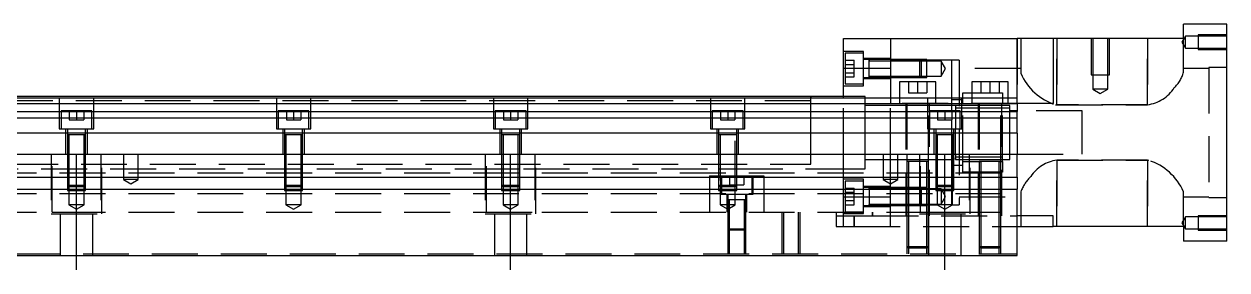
# Model space of a CAD drawing. Extents: x -20 to 990, y -290 to 102.
# Drawn here: x 485.5 to 818, y -243 to -175 of the extents above; entities that cross this region are included whole.
import ezdxf

# ---------------------------------------------------------------- set-up
doc = ezdxf.new("R2010")
doc.units = 0
doc.linetypes.add('CENTER', pattern=[50.8, 31.75, -6.35, 6.35, -6.35])
doc.linetypes.add('DASHED', pattern=[19.05, 12.7, -6.35])
doc.layers.get('0').update_dxf_attribs({"linetype": 'CONTINUOUS'})
doc.layers.add('CENTER', color=1, linetype='CENTER')

msp = doc.modelspace()

# ---------------------------------------------------------------- linework, layer by layer
at = {"color": 7, "linetype": 'CONTINUOUS'}
for p, q in [((806, -178.98), (806, -174.98)), ((818, -174.98), (806, -174.98)), ((818, -234.98), (818, -174.98)), ((712, -187.19658), (712, -178.98)), ((712, -178.98), (725, -178.98)), ((725, -178.98), (760, -178.98)), ((725, -178.98), (725, -195.48)), ((760, -195.48), (760, -178.98)), ((770, -178.98), (760, -178.98)), ((770, -178.98), (770, -196.98)), ((806, -178.98), (770, -178.98)), ((719.1, -184.802326), (719.1, -184.803182)), ((712, -187.19658), (725, -187.19658)), ((712, -195.48), (712, -187.19658)), ((737.5, -190.98), (727.5, -190.98)), ((727.5, -190.98), (727.5, -195.48)), ((737.5, -195.48), (737.5, -190.98)), ((757.5, -190.98), (747.5, -190.98)), ((747.5, -190.98), (747.5, -195.48)), ((757.5, -195.48), (757.5, -190.98)), ((703, -194.98), (473.5, -194.98)), ((760, -195.48), (473.5, -195.48)), ((703, -194.98), (702.995, -194.98)), ((703, -194.979994), (703, -195.48)), ((703, -194.980502), (703, -194.98)), ((703.005, -194.98), (703, -194.98)), ((712, -194.98), (703, -194.98)), ((703, -195.477168), (703, -194.980502)), ((760, -197.019608), (760, -195.48)), ((760, -197.019608), (473.5, -197.019608)), ((473.5, -199.140392), (760, -199.140392)), ((770, -196.98), (760, -196.98)), ((760, -197.019608), (760, -199.140392)), ((760, -201.050532), (760, -199.140392)), ((760, -201.050532), (473.5, -201.050532)), ((760, -205.161934), (760, -201.050532)), ((760, -205.161934), (473.5, -205.161934)), ((760, -205.161934), (760, -210.98)), ((0, -210.98), (760, -210.98)), ((760, -217.28), (760, -210.98)), ((755.500006, -212.98), (749.499994, -212.98)), ((750, -212.98), (750, -220.68)), ((755, -220.68), (755, -212.98)), ((0, -217.28), (760, -217.28)), ((760, -217.28), (760, -220.68)), ((0, -220.68), (760, -220.68)), ((719.1, -220.157664), (719.1, -220.55767)), ((719.1, -220.55767), (719.1, -220.68)), ((719.1, -222.515624), (719.1, -222.799714)), ((750, -220.68), (750, -227.97998)), ((755, -227.97998), (755, -220.68)), ((760, -238.98), (760, -220.68)), ((719.1, -224.75767), (719.1, -225.157674)), ((750, -227.98), (750, -236.98)), ((755, -236.98), (755, -227.98)), ((770, -227.98), (760, -227.98)), ((770, -230.98), (770, -227.98)), ((760, -230.98), (770, -230.98)), ((806, -230.98), (770, -230.98)), ((806, -230.98), (806, -234.98)), ((818, -234.98), (806, -234.98)), ((0, -238.98), (760, -238.98))]:
    msp.add_line(p, q, dxfattribs=at)
at = {"color": 3, "linetype": 'DASHED'}
for p, q in [((760, -178.98), (760, -195.48)), ((761, -178.98), (761, -188.274836)), ((771, -197.294786), (771, -178.98)), ((771, -178.98), (771, -197.294786)), ((780.500006, -178.98), (780.500006, -188.98)), ((780.9, -178.98), (780.9, -188.98)), ((785.1, -188.98), (785.1, -178.98)), ((785.499994, -188.98), (785.499994, -178.98)), ((796, -178.98), (796, -197.294786)), ((796, -197.294786), (796, -178.98)), ((806.5, -178.33), (805.547372, -179.98)), ((806, -188.274836), (806, -178.98)), ((806.5, -181.63), (806.5, -178.33)), ((810, -178.33), (806.5, -178.33)), ((810, -177.980006), (810, -181.979994)), ((818, -177.980006), (810, -177.980006)), ((818, -178.33), (810, -178.33)), ((717.5, -182.55233), (712, -182.55233)), ((717.5, -187.30233), (717.5, -182.55233)), ((805.547372, -179.98), (806.5, -181.63)), ((806.5, -181.63), (810, -181.63)), ((810, -181.63), (818, -181.63)), ((810, -181.979994), (818, -181.979994)), ((712.5, -183.05233), (712.5, -187.30233)), ((717.5, -183.05233), (712.5, -183.05233)), ((712.5, -184.99293), (715, -184.99293)), ((712.5, -186.14763), (715, -186.14763)), ((715, -186.14763), (715, -184.99293)), ((715, -188.457032), (715, -186.14763)), ((725, -184.55233), (717.5, -184.55233)), ((719.105, -184.80233), (717.5, -184.80233)), ((724.99998, -184.80233), (719.095, -184.80233)), ((719.1, -184.80233), (719.1, -185.05978)), ((719.1, -189.80233), (719.1, -184.80233)), ((724.99998, -185.20233), (719.1, -185.20233)), ((733.1, -184.80233), (725, -184.80233)), ((733.100006, -184.802336), (725, -184.802336)), ((733.27767, -184.98), (725, -184.98)), ((733.5, -185.20233), (725, -185.20233)), ((733.1, -187.30233), (733.1, -184.80233)), ((733.5, -185.20233), (733.1, -184.80233)), ((735, -184.802336), (733.10002, -184.802336)), ((742, -184.98), (733.27767, -184.98)), ((733.5, -185.20233), (733.5, -187.30233)), ((735, -185.20233), (733.50002, -185.20233)), ((735, -189.802326), (735, -184.802336)), ((739, -185.20233), (735, -185.20233)), ((739, -185.20233), (739, -187.30233)), ((740.212436, -187.30233), (739, -185.20233)), ((742, -195.48), (742, -184.98)), ((744, -184.98), (742, -184.98)), ((744, -184.98), (744, -224.98)), ((712.5, -187.30233), (712.5, -191.55233)), ((712.5, -188.457032), (715, -188.457032)), ((715, -189.611732), (715, -188.457032)), ((717.5, -192.05233), (717.5, -187.30233)), ((719.1, -189.40233), (724.99998, -189.40233)), ((725, -189.40233), (733.5, -189.40233)), ((733.1, -189.80233), (733.1, -187.30233)), ((733.1, -189.80233), (733.5, -189.40233)), ((733.5, -187.30233), (733.5, -189.40233)), ((733.50002, -189.40233), (735, -189.40233)), ((735, -189.40233), (739, -189.40233)), ((739, -187.30233), (739, -189.40233)), ((739, -189.40233), (740.212436, -187.30233)), ((761, -187.23), (744, -187.23)), ((761, -188.274836), (761.035862, -188.603408)), ((780.500006, -188.98), (785.499994, -188.98)), ((780.9, -188.98), (780.9, -192.98)), ((785.1, -192.98), (785.1, -188.98)), ((813, -187.23), (806, -187.23)), ((813, -186.98), (813, -222.98)), ((818, -186.98), (813, -186.98)), ((712, -192.05233), (717.5, -192.05233)), ((712.5, -189.611732), (715, -189.611732)), ((712.5, -191.55233), (717.5, -191.55233)), ((717.5, -189.80233), (719.105, -189.80233)), ((717.5, -190.05233), (725, -190.05233)), ((719.095, -189.80233), (724.99998, -189.80233)), ((725, -189.802326), (733.100006, -189.802326)), ((725, -189.80233), (733.1, -189.80233)), ((730, -190.98), (730, -193.98)), ((732.5, -190.98), (732.5, -193.98)), ((733.10002, -189.802326), (735, -189.802326)), ((735, -190.98), (735, -193.98)), ((750, -190.98), (750, -193.98)), ((752.5, -190.98), (752.5, -193.98)), ((755, -190.98), (755, -193.98)), ((495.25, -195.48), (495.25, -203.98)), ((504.75, -203.98), (504.75, -195.48)), ((555.25, -195.48), (555.25, -203.98)), ((564.75, -203.98), (564.75, -195.48)), ((615.25, -195.48), (615.25, -203.98)), ((624.75, -203.98), (624.75, -195.48)), ((675.25, -195.48), (675.25, -203.98)), ((684.75, -203.98), (684.75, -195.48)), ((703, -205.180066), (703, -195.477168)), ((718, -194.98), (712, -194.98)), ((712, -210.98), (712, -195.48)), ((718, -204.98), (718, -194.98)), ((718, -204.98), (718, -194.98)), ((725, -195.48), (725, -196.98)), ((727.5, -195.48), (727.5, -196.98)), ((730, -193.98), (732.5, -193.98)), ((732.5, -193.98), (735, -193.98)), ((735.25, -195.48), (735.25, -203.98)), ((737.5, -196.98), (737.5, -195.48)), ((742, -196.98), (742, -195.48)), ((745, -195.98), (742, -195.98)), ((744.75, -203.98), (744.75, -195.48)), ((745, -193.98), (747.5, -193.98)), ((745, -195.48), (745, -193.98)), ((745, -196.98), (745, -195.48)), ((747.5, -193.98), (750, -193.98)), ((747.5, -195.48), (747.5, -196.98)), ((750, -193.98), (752.5, -193.98)), ((752.5, -193.98), (755, -193.98)), ((755, -193.98), (756, -193.98)), ((756, -193.98), (756, -195.48)), ((756, -195.48), (756, -196.98)), ((757.5, -196.98), (757.5, -195.48)), ((785.1, -192.98), (780.9, -192.98)), ((780.9, -192.98), (783, -194.192436)), ((783, -194.192436), (785.1, -192.98)), ((703, -196.23), (25, -196.23)), ((504.25, -198.98), (495.75, -198.98)), ((495.75, -198.98), (495.75, -203.98)), ((498, -198.98), (498, -201.48)), ((500, -198.98), (500, -201.48)), ((502, -198.98), (502, -201.48)), ((504.25, -203.98), (504.25, -198.98)), ((564.25, -198.98), (555.75, -198.98)), ((555.75, -198.98), (555.75, -203.98)), ((558, -198.98), (558, -201.48)), ((560, -198.98), (560, -201.48)), ((562, -198.98), (562, -201.48)), ((564.25, -203.98), (564.25, -198.98)), ((624.25, -198.98), (615.75, -198.98)), ((615.75, -198.98), (615.75, -203.98)), ((618, -198.98), (618, -201.48)), ((620, -198.98), (620, -201.48)), ((622, -198.98), (622, -201.48)), ((624.25, -203.98), (624.25, -198.98)), ((684.25, -198.98), (675.75, -198.98)), ((675.75, -198.98), (675.75, -203.98)), ((678, -198.98), (678, -201.48)), ((680, -198.98), (680, -201.48)), ((682, -198.98), (682, -201.48)), ((684.25, -203.98), (684.25, -198.98)), ((725, -197.48), (718, -197.48)), ((760, -196.98), (725, -196.98)), ((725, -210.98), (725, -196.98)), ((729.5, -197.48), (725, -197.48)), ((729.25, -196.98), (729.25, -227.98)), ((729.5, -196.98), (729.5, -210.98)), ((735.5, -197.48), (729.5, -197.48)), ((735.5, -212.985), (735.5, -196.98)), ((742, -197.48), (735.5, -197.48)), ((735.75, -198.98), (735.75, -196.98)), ((744.25, -198.98), (735.75, -198.98)), ((735.75, -198.98), (735.75, -203.98)), ((738, -198.98), (738, -201.48)), ((740, -198.98), (740, -201.48)), ((742, -198.98), (742, -196.98)), ((743, -197.48), (742, -197.48)), ((742, -198.98), (742, -201.48)), ((743, -197.48), (742.995, -197.48)), ((743, -197.48), (743, -198.029038)), ((745, -197.48), (743, -197.48)), ((743.005, -197.48), (743, -197.48)), ((743, -198.029038), (743, -198.97884)), ((745, -198.23), (743, -198.23)), ((743, -198.97884), (743, -203.879728)), ((744.25, -203.98), (744.25, -198.98)), ((745, -212.98), (745, -196.98)), ((749.5, -197.48), (745, -197.48)), ((749.5, -198.23), (745, -198.23)), ((749.25, -196.98), (749.25, -227.98)), ((749.5, -196.98), (749.5, -212.985)), ((755.5, -197.48), (749.5, -197.48)), ((755.5, -198.23), (749.5, -198.23)), ((755.5, -212.985), (755.5, -196.98)), ((756, -197.48), (755.5, -197.48)), ((756, -198.23), (755.5, -198.23)), ((755.75, -227.98), (755.75, -196.98)), ((756, -212.98), (756, -196.98)), ((758, -197.48), (756, -197.48)), ((758, -198.23), (756, -198.23)), ((758, -204.98), (758, -197.48)), ((760, -198.98), (758, -198.98)), ((778, -198.98), (760, -198.98)), ((770.61503, -197.279374), (771, -197.294786)), ((796, -197.294786), (771, -197.294786)), ((771, -197.294786), (796, -197.294786)), ((778, -204.98), (778, -198.98)), ((498, -201.48), (500, -201.48)), ((500, -201.48), (502, -201.48)), ((558, -201.48), (560, -201.48)), ((560, -201.48), (562, -201.48)), ((618, -201.48), (620, -201.48)), ((620, -201.48), (622, -201.48)), ((678, -201.48), (680, -201.48)), ((680, -201.48), (682, -201.48)), ((738, -201.48), (740, -201.48)), ((740, -201.48), (742, -201.48)), ((742, -204.98), (742, -201.48)), ((495.25, -203.98), (504.75, -203.98)), ((497, -203.98), (497, -210.98)), ((497.5, -203.98), (497.5, -205.58)), ((497.5, -205.575), (497.5, -205.58)), ((502.5, -205.58), (497.5, -205.58)), ((497.5, -205.58), (497.5, -205.585)), ((497.5, -205.58), (497.5, -210.97998)), ((497.9, -205.58), (497.9, -210.97998)), ((502.1, -210.97998), (502.1, -205.58)), ((502.5, -205.58), (502.5, -203.98)), ((502.5, -205.58), (502.5, -205.575)), ((502.5, -205.585), (502.5, -205.58)), ((502.5, -210.97998), (502.5, -205.58)), ((503, -210.98), (503, -203.98)), ((555.25, -203.98), (564.75, -203.98)), ((557, -203.98), (557, -210.98)), ((557.5, -203.98), (557.5, -205.58)), ((557.5, -205.575), (557.5, -205.58)), ((562.5, -205.58), (557.5, -205.58)), ((557.5, -205.58), (557.5, -205.585)), ((557.5, -205.58), (557.5, -210.97998)), ((557.9, -205.58), (557.9, -210.97998)), ((562.1, -210.97998), (562.1, -205.58)), ((562.5, -205.58), (562.5, -203.98)), ((562.5, -205.58), (562.5, -205.575)), ((562.5, -205.585), (562.5, -205.58)), ((562.5, -210.97998), (562.5, -205.58)), ((563, -210.98), (563, -203.98)), ((615.25, -203.98), (624.75, -203.98)), ((617, -203.98), (617, -210.98)), ((617.5, -203.98), (617.5, -205.58)), ((617.5, -205.575), (617.5, -205.58)), ((622.5, -205.58), (617.5, -205.58)), ((617.5, -205.58), (617.5, -205.585)), ((617.5, -205.58), (617.5, -210.97998)), ((617.9, -205.58), (617.9, -210.97998)), ((622.1, -210.97998), (622.1, -205.58)), ((622.5, -205.58), (622.5, -203.98)), ((622.5, -205.58), (622.5, -205.575)), ((622.5, -205.585), (622.5, -205.58)), ((622.5, -210.97998), (622.5, -205.58)), ((623, -210.98), (623, -203.98)), ((675.25, -203.98), (684.75, -203.98)), ((677, -203.98), (677, -210.98)), ((677.5, -203.98), (677.5, -205.58)), ((677.5, -205.575), (677.5, -205.58)), ((682.5, -205.58), (677.5, -205.58)), ((677.5, -205.58), (677.5, -205.585)), ((677.5, -205.58), (677.5, -210.97998)), ((677.9, -205.58), (677.9, -219.98)), ((682.1, -219.98), (682.1, -205.58)), ((682.5, -205.58), (682.5, -203.98)), ((682.5, -205.58), (682.5, -205.575)), ((682.5, -205.585), (682.5, -205.58)), ((682.5, -210.97998), (682.5, -205.58)), ((683, -210.98), (683, -203.98)), ((703, -213.73), (703, -205.180066)), ((718, -214.98), (718, -204.98)), ((718, -214.98), (718, -204.98)), ((735.25, -203.98), (744.75, -203.98)), ((735.75, -227.98), (735.75, -203.98)), ((737, -203.98), (737, -210.98)), ((737.5, -203.98), (737.5, -205.58)), ((737.5, -205.575), (737.5, -205.58)), ((737.5, -205.58), (737.757448, -205.58)), ((742.5, -205.58), (737.5, -205.58)), ((737.5, -205.58), (737.5, -205.585)), ((737.5, -205.58), (737.5, -210.97998)), ((737.9, -205.58), (737.9, -210.97998)), ((742, -210.98), (742, -204.98)), ((742.1, -210.97998), (742.1, -205.58)), ((742.5, -205.58), (742.5, -203.98)), ((742.5, -205.58), (742.5, -205.575)), ((742.5, -205.585), (742.5, -205.58)), ((742.5, -210.97998), (742.5, -205.58)), ((743, -210.98), (743, -203.98)), ((758, -212.48), (758, -204.98)), ((778, -210.98), (778, -204.98)), ((493, -210.98), (493, -227.48)), ((493.291796, -226.98), (493.291796, -210.98)), ((497.5, -210.98), (497.5, -217.28)), ((497.500006, -210.98), (497.500006, -217.28)), ((497.9, -210.98), (497.9, -217.28)), ((502.1, -217.28), (502.1, -210.98)), ((502.499994, -217.28), (502.499994, -210.98)), ((502.5, -217.28), (502.5, -210.98)), ((506.708204, -210.98), (506.708204, -226.98)), ((507, -227.48), (507, -210.98)), ((513, -210.98), (513, -217.98)), ((517, -217.98), (517, -210.98)), ((557.5, -210.98), (557.5, -217.28)), ((557.500006, -210.98), (557.500006, -217.28)), ((557.9, -210.98), (557.9, -217.28)), ((562.1, -217.28), (562.1, -210.98)), ((562.499994, -217.28), (562.499994, -210.98)), ((562.5, -217.28), (562.5, -210.98)), ((613, -210.98), (613, -227.48)), ((613.291796, -226.98), (613.291796, -210.98)), ((617.5, -210.98), (617.5, -217.28)), ((617.500006, -210.98), (617.500006, -217.28)), ((617.9, -210.98), (617.9, -217.28)), ((622.1, -217.28), (622.1, -210.98)), ((622.499994, -217.28), (622.499994, -210.98)), ((622.5, -217.28), (622.5, -210.98)), ((626.708204, -210.98), (626.708204, -226.98)), ((627, -227.48), (627, -210.98)), ((677.5, -210.98), (677.5, -217.28)), ((677.500006, -210.98), (677.500006, -217.28)), ((682.499994, -217.28), (682.499994, -210.98)), ((682.5, -217.28), (682.5, -210.98)), ((712, -217.28), (712, -210.98)), ((718, -212.48), (725, -212.48)), ((723, -210.98), (723, -217.98)), ((725, -217.28), (725, -210.98)), ((725, -212.48), (729.5, -212.48)), ((727, -217.98), (727, -210.98)), ((729.5, -210.98), (729.5, -212.98)), ((729.5, -212.48), (743.005, -212.48)), ((733, -210.98), (733, -227.48)), ((733.291796, -226.98), (733.291796, -210.98)), ((737.5, -210.98), (737.5, -217.28)), ((737.500006, -210.98), (737.500006, -217.28)), ((737.9, -210.98), (737.9, -217.28)), ((742, -220.68), (742, -210.98)), ((742.1, -217.28), (742.1, -210.98)), ((742.499994, -217.28), (742.499994, -210.98)), ((742.5, -217.28), (742.5, -210.98)), ((742.995, -212.48), (756, -212.48)), ((743, -211.081716), (743, -211.931128)), ((743, -211.73), (758, -211.73)), ((743, -212.479332), (743, -211.930962)), ((743, -211.931128), (743, -212.48)), ((743, -212.48), (743, -212.479332)), ((743.005, -212.48), (756, -212.48)), ((746.708204, -210.98), (746.708204, -226.98)), ((747, -227.48), (747, -210.98)), ((756, -212.48), (758, -212.48)), ((760, -210.98), (778, -210.98)), ((771, -212.665214), (796, -212.665214)), ((796, -212.665214), (771, -212.665214)), ((771, -230.98), (771, -212.665214)), ((771, -212.665214), (771, -230.98)), ((796, -212.665214), (796, -230.98)), ((796, -230.98), (796, -212.665214)), ((796.383512, -212.680578), (796, -212.665214)), ((25, -213.73), (703, -213.73)), ((395, -214.98), (677.5, -214.98)), ((497.5, -214.98), (497.9, -214.98)), ((497.9, -214.98), (502.1, -214.98)), ((502.1, -214.98), (502.5, -214.98)), ((557.5, -214.98), (557.9, -214.98)), ((557.9, -214.98), (562.1, -214.98)), ((562.1, -214.98), (562.5, -214.98)), ((617.5, -214.98), (617.9, -214.98)), ((617.9, -214.98), (622.1, -214.98)), ((622.1, -214.98), (622.5, -214.98)), ((677.5, -214.98), (677.9, -214.98)), ((677.9, -214.98), (682.1, -214.98)), ((682.1, -214.98), (682.5, -214.98)), ((682.5, -214.98), (703.005, -214.98)), ((702.995, -214.98), (703.291796, -214.98)), ((703.291796, -214.98), (712, -214.98)), ((712, -214.98), (718, -214.98)), ((729.5, -212.975), (729.5, -212.98)), ((735.5, -212.98), (729.5, -212.98)), ((729.5, -212.98), (729.5, -212.985)), ((729.5, -212.98), (729.5, -217.28)), ((730, -212.98), (730, -217.28)), ((735, -220.68), (735, -212.98)), ((735.5, -220.68), (735.5, -212.975)), ((742, -213.98), (745, -213.98)), ((745, -212.98), (749.39999, -212.98)), ((745, -215.98), (745, -212.98)), ((756, -215.98), (745, -215.98)), ((749.39999, -212.98), (749.499994, -212.98)), ((749.5, -212.975), (749.5, -220.68)), ((749.5, -212.98), (749.84965, -212.98)), ((749.849602, -212.98), (749.5, -212.98)), ((755.15035, -212.98), (749.849602, -212.98)), ((755.150204, -212.98), (755.5, -212.98)), ((755.5, -212.98), (755.15035, -212.98)), ((755.5, -220.68), (755.5, -212.975)), ((755.500006, -212.98), (755.60001, -212.98)), ((755.60001, -212.98), (756, -212.98)), ((756, -212.98), (756, -215.98)), ((0, -216.13), (760, -216.13)), ((497.5, -217.28), (497.5, -219.58)), ((497.500006, -217.28), (497.500006, -219.580006)), ((497.9, -217.28), (497.9, -219.98)), ((502.1, -219.98), (502.1, -217.28)), ((502.499994, -219.580006), (502.499994, -217.28)), ((502.5, -219.58), (502.5, -217.28)), ((517, -217.98), (513, -217.98)), ((513, -217.98), (515, -219.1347)), ((515, -219.1347), (517, -217.98)), ((557.5, -217.28), (557.5, -219.58)), ((557.500006, -217.28), (557.500006, -219.580006)), ((557.9, -217.28), (557.9, -219.98)), ((562.1, -219.98), (562.1, -217.28)), ((562.499994, -219.580006), (562.499994, -217.28)), ((562.5, -219.58), (562.5, -217.28)), ((617.5, -217.28), (617.5, -219.58)), ((617.500006, -217.28), (617.500006, -219.580006)), ((617.9, -217.28), (617.9, -219.98)), ((622.1, -219.98), (622.1, -217.28)), ((622.499994, -219.580006), (622.499994, -217.28)), ((622.5, -219.58), (622.5, -217.28)), ((675, -216.98), (675, -217.28)), ((675, -216.98), (677.5, -216.98)), ((675, -217.28), (675, -220.68)), ((677.5, -216.98), (677.9, -216.98)), ((677.5, -217.28), (677.5, -219.58)), ((677.500006, -217.28), (677.500006, -219.580006)), ((677.9, -216.98), (682.1, -216.98)), ((678, -216.98), (678, -221.98)), ((678.25, -216.98), (678.25, -217.28)), ((678.25, -217.28), (678.25, -219.98)), ((680.5, -216.98), (680.5, -219.48)), ((682.1, -216.98), (682.5, -216.98)), ((682.499994, -219.580006), (682.499994, -217.28)), ((682.5, -216.98), (690, -216.98)), ((682.5, -219.58), (682.5, -217.28)), ((684.5, -216.98), (684.5, -219.48)), ((686.75, -217.28), (686.75, -216.98)), ((686.75, -220.68), (686.75, -217.28)), ((687, -221.98), (687, -216.98)), ((690, -216.98), (690, -217.28)), ((690, -217.28), (690, -220.68)), ((712, -220.68), (712, -217.28)), ((717.5, -217.90767), (712, -217.90767)), ((712.5, -218.40767), (712.5, -220.68)), ((717.5, -218.40767), (712.5, -218.40767)), ((717.5, -222.65767), (717.5, -217.90767)), ((727, -217.98), (723, -217.98)), ((723, -217.98), (725, -219.1347)), ((725, -220.68), (725, -217.28)), ((725, -219.1347), (727, -217.98)), ((729.5, -217.28), (729.5, -220.68)), ((730, -217.28), (730, -220.68)), ((737.5, -217.28), (737.5, -219.58)), ((737.500006, -217.28), (737.500006, -219.580006)), ((737.9, -217.28), (737.9, -219.98)), ((742.1, -219.98), (742.1, -217.28)), ((742.499994, -219.580006), (742.499994, -217.28)), ((742.5, -219.58), (742.5, -217.28)), ((0, -221.83), (760, -221.83)), ((497.5, -219.58), (502.5, -219.58)), ((497.5, -219.58), (497.9, -219.98)), ((497.500006, -219.58002), (497.500006, -220.68)), ((497.500006, -220.68), (497.500006, -220.98)), ((497.500006, -220.98), (502.499994, -220.98)), ((502.1, -219.98), (497.9, -219.98)), ((497.9, -219.98002), (497.9, -220.98)), ((497.9, -220.98), (497.9, -224.98)), ((502.1, -219.98), (502.5, -219.58)), ((502.1, -220.98), (502.1, -219.98002)), ((502.1, -224.98), (502.1, -220.98)), ((502.499994, -220.68), (502.499994, -219.58002)), ((502.499994, -220.98), (502.499994, -220.68)), ((557.5, -219.58), (562.5, -219.58)), ((557.5, -219.58), (557.9, -219.98)), ((557.500006, -219.58002), (557.500006, -220.68)), ((557.500006, -220.68), (557.500006, -220.98)), ((557.500006, -220.98), (562.499994, -220.98)), ((562.1, -219.98), (557.9, -219.98)), ((557.9, -219.98002), (557.9, -220.98)), ((557.9, -220.98), (557.9, -224.98)), ((562.1, -219.98), (562.5, -219.58)), ((562.1, -220.98), (562.1, -219.98002)), ((562.1, -224.98), (562.1, -220.98)), ((562.499994, -220.68), (562.499994, -219.58002)), ((562.499994, -220.98), (562.499994, -220.68)), ((617.5, -219.58), (622.5, -219.58)), ((617.5, -219.58), (617.9, -219.98)), ((617.500006, -219.58002), (617.500006, -220.68)), ((617.500006, -220.68), (617.500006, -220.98)), ((617.500006, -220.98), (622.499994, -220.98)), ((622.1, -219.98), (617.9, -219.98)), ((617.9, -219.98002), (617.9, -220.98)), ((617.9, -220.98), (617.9, -224.98)), ((622.1, -219.98), (622.5, -219.58)), ((622.1, -220.98), (622.1, -219.98002)), ((622.1, -224.98), (622.1, -220.98)), ((622.499994, -220.68), (622.499994, -219.58002)), ((622.499994, -220.98), (622.499994, -220.68)), ((675, -220.68), (675, -226.98)), ((677.5, -219.58), (682.5, -219.58)), ((677.5, -219.58), (677.9, -219.98)), ((677.500006, -219.58002), (677.500006, -220.68)), ((677.500006, -220.68), (677.500006, -220.98)), ((677.500006, -220.98), (682.499994, -220.98)), ((682.1, -219.98), (677.9, -219.98)), ((677.9, -219.98002), (677.9, -220.98)), ((677.9, -220.98), (677.9, -224.98)), ((678, -221.98), (687, -221.98)), ((678.25, -219.98), (678.25, -220.68)), ((678.25, -220.68), (678.25, -220.98)), ((678.25, -220.98), (678.25, -221.98)), ((679.75, -221.98), (679.75, -226.98)), ((680, -221.98), (680, -223.58)), ((680.5, -219.48), (682.5, -219.48)), ((682.1, -219.98), (682.5, -219.58)), ((682.1, -220.98), (682.1, -219.98002)), ((682.1, -224.98), (682.1, -220.98)), ((682.499994, -220.68), (682.499994, -219.58002)), ((682.499994, -220.98), (682.499994, -220.68)), ((682.5, -219.48), (684.5, -219.48)), ((685, -223.58), (685, -221.98)), ((685.25, -226.98), (685.25, -221.98)), ((686.75, -221.98), (686.75, -220.68)), ((690, -220.68), (690, -226.98)), ((712, -222.76342), (712, -220.68)), ((712, -222.76342), (716.708204, -222.76342)), ((712, -226.98), (712, -222.76342)), ((712.5, -220.348268), (715, -220.348268)), ((712.5, -220.68), (712.5, -222.65767)), ((712.5, -221.502968), (715, -221.502968)), ((712.5, -222.65767), (712.5, -226.90767)), ((715, -221.502968), (715, -220.348268)), ((715, -223.81237), (715, -221.502968)), ((716.708204, -222.76342), (725, -222.76342)), ((725, -219.90767), (717.5, -219.90767)), ((719.105, -220.15767), (717.5, -220.15767)), ((717.5, -227.40767), (717.5, -222.65767)), ((724.99998, -220.15767), (719.095, -220.15767)), ((719.1, -220.15767), (719.1, -220.415118)), ((719.1, -220.415136), (719.1, -220.15767)), ((719.1, -220.415118), (719.1, -220.679906)), ((724.99998, -220.55767), (719.1, -220.55767)), ((719.1, -220.679906), (719.1, -222.65767)), ((719.1, -222.65767), (719.1, -224.900272)), ((729.5, -220.15767), (725, -220.15767)), ((729.5, -220.157674), (725, -220.157674)), ((729.5, -220.55767), (725, -220.55767)), ((725, -227.98), (725, -220.68)), ((730, -220.15767), (729.5, -220.15767)), ((730, -220.157674), (729.5, -220.157674)), ((730, -220.55767), (729.5, -220.55767)), ((729.5, -220.68), (729.5, -227.97998)), ((733.1, -220.15767), (730, -220.15767)), ((733.100006, -220.157674), (730, -220.157674)), ((733.5, -220.55767), (730, -220.55767)), ((730, -220.68), (730, -227.97998)), ((733.1, -220.68), (733.1, -220.15767)), ((733.5, -220.55767), (733.1, -220.15767)), ((733.1, -222.65767), (733.1, -220.68)), ((733.1, -225.15767), (733.1, -222.65767)), ((735, -220.157674), (733.10002, -220.157674)), ((733.5, -220.55767), (733.5, -220.68)), ((733.5, -220.68), (733.5, -222.65767)), ((733.5, -222.65767), (733.5, -224.75767)), ((735, -220.55767), (733.50002, -220.55767)), ((739, -220.55767), (735, -220.55767)), ((735, -227.97998), (735, -220.68)), ((735.5, -227.97998), (735.5, -220.68)), ((737.5, -219.58), (742.5, -219.58)), ((737.5, -219.58), (737.9, -219.98)), ((737.500006, -219.58002), (737.500006, -220.68)), ((737.500006, -220.68), (737.500006, -220.98)), ((737.500006, -220.98), (742.499994, -220.98)), ((742.1, -219.98), (737.9, -219.98)), ((737.9, -219.98002), (737.9, -220.98)), ((737.9, -220.98), (737.9, -224.98)), ((739, -220.55767), (739, -222.65767)), ((740.212436, -222.65767), (739, -220.55767)), ((739, -222.65767), (739, -224.75767)), ((739, -224.75767), (740.212436, -222.65767)), ((742, -220.98), (742, -220.68)), ((742, -224.98), (742, -220.98)), ((742.1, -219.98), (742.5, -219.58)), ((742.1, -220.98), (742.1, -219.98002)), ((742.1, -224.98), (742.1, -220.98)), ((742.499994, -220.68), (742.499994, -219.58002)), ((742.499994, -220.98), (742.499994, -220.68)), ((744, -222.73), (761, -222.73)), ((749.5, -220.68), (749.5, -227.97998)), ((755.5, -227.97998), (755.5, -220.68)), ((761.02814, -221.396646), (761, -221.685164)), ((761, -221.685164), (761, -230.98)), ((761.119076, -221.049652), (761.02814, -221.396646)), ((806, -221.685164), (805.96376, -221.355044)), ((806, -230.98), (806, -221.685164)), ((806, -222.73), (813, -222.73)), ((502.1, -224.98), (497.9, -224.98)), ((497.9, -224.98), (500, -226.192436)), ((500, -226.192436), (502.1, -224.98)), ((562.1, -224.98), (557.9, -224.98)), ((557.9, -224.98), (560, -226.192436)), ((560, -226.192436), (562.1, -224.98)), ((622.1, -224.98), (617.9, -224.98)), ((617.9, -224.98), (620, -226.192436)), ((620, -226.192436), (622.1, -224.98)), ((682.1, -224.98), (677.9, -224.98)), ((677.9, -224.98), (680, -226.192436)), ((680, -223.575), (680, -223.58)), ((685, -223.58), (680, -223.58)), ((680, -223.58), (680, -223.585)), ((680, -223.58), (680, -226.97998)), ((680, -226.192436), (682.1, -224.98)), ((680.4, -223.58), (680.4, -231.98)), ((684.6, -231.98), (684.6, -223.58)), ((684.742602, -223.58), (685, -223.58)), ((685, -223.58), (685, -223.575)), ((685, -223.585), (685, -223.58)), ((685, -226.97998), (685, -223.58)), ((712.5, -223.81237), (715, -223.81237)), ((712.5, -224.96707), (715, -224.96707)), ((715, -224.96707), (715, -223.81237)), ((717.5, -225.15767), (719.105, -225.15767)), ((717.5, -225.40767), (725, -225.40767)), ((719.095, -225.15767), (724.99998, -225.15767)), ((719.1, -224.75767), (724.99998, -224.75767)), ((719.1, -225.15767), (719.1, -224.90022)), ((719.1, -225.15767), (719.1, -224.90022)), ((719.1, -224.900272), (719.1, -225.15767)), ((719.1, -224.900272), (719.1, -225.15767)), ((725, -224.75767), (729.5, -224.75767)), ((725, -224.98), (729.5, -224.98)), ((725, -225.157664), (729.5, -225.157664)), ((725, -225.15767), (729.5, -225.15767)), ((729.5, -224.75767), (730, -224.75767)), ((729.5, -224.98), (730, -224.98)), ((729.5, -225.157664), (730, -225.157664)), ((729.5, -225.15767), (730, -225.15767)), ((730, -224.75767), (733.5, -224.75767)), ((730, -224.98), (733.27767, -224.98)), ((730, -225.157664), (733.100006, -225.157664)), ((730, -225.15767), (733.1, -225.15767)), ((733.1, -225.15767), (733.5, -224.75767)), ((733.10002, -225.157664), (735, -225.157664)), ((733.27767, -224.98), (735, -224.98)), ((733.50002, -224.75767), (735, -224.75767)), ((735, -224.75767), (739, -224.75767)), ((735, -224.98), (735.5, -224.98)), ((735.5, -224.98), (737.9, -224.98)), ((742.1, -224.98), (737.9, -224.98)), ((737.9, -224.98), (740, -226.192436)), ((740, -226.192436), (742.1, -224.98)), ((742.1, -224.98), (744, -224.98)), ((813, -222.98), (818, -222.98)), ((0, -226.98), (760, -226.98)), ((493, -227.48), (507, -227.48)), ((493.291796, -226.98), (506.708204, -226.98)), ((495.5, -227.48), (495.5, -238.98)), ((504.5, -238.98), (504.5, -227.48)), ((613, -227.48), (627, -227.48)), ((613.291796, -226.98), (626.708204, -226.98)), ((615.5, -227.48), (615.5, -238.98)), ((624.5, -238.98), (624.5, -227.48)), ((680, -226.98), (680, -231.58)), ((680.000006, -226.98), (680.000006, -231.580006)), ((684.999994, -231.580006), (684.999994, -226.98)), ((685, -231.58), (685, -226.98)), ((695.000006, -226.98), (695.000006, -238.48)), ((695.4, -226.98), (695.4, -238.48)), ((699.6, -238.48), (699.6, -226.98)), ((699.999994, -238.48), (699.999994, -226.98)), ((710, -226.98), (710, -227.98)), ((710, -227.98), (720, -227.98)), ((710, -227.98), (710, -230.98)), ((712, -230.98), (712, -226.98)), ((712, -227.40767), (717.5, -227.40767)), ((712.5, -226.90767), (717.5, -226.90767)), ((715, -230.98), (715, -227.98)), ((715, -227.98), (715, -230.98)), ((720, -227.98), (720, -226.98)), ((720, -226.98), (720, -227.98)), ((720, -227.98), (760, -227.98)), ((725, -230.98), (725, -227.98)), ((729.5, -227.98), (729.5, -236.48)), ((729.500006, -227.98), (729.500006, -236.480006)), ((730, -227.98), (730, -236.98)), ((733, -227.48), (747, -227.48)), ((733.291796, -226.98), (746.708204, -226.98)), ((735, -236.98), (735, -227.98)), ((735.499994, -236.480006), (735.499994, -227.98)), ((735.5, -227.48), (735.5, -238.98)), ((735.5, -236.48), (735.5, -227.98)), ((744.5, -238.98), (744.5, -227.48)), ((749.5, -227.98), (749.5, -236.48)), ((749.500006, -227.98), (749.500006, -236.480006)), ((755.499994, -236.480006), (755.499994, -227.98)), ((755.5, -236.48), (755.5, -227.98)), ((806.5, -228.33), (805.547372, -229.98)), ((806.5, -231.63), (806.5, -228.33)), ((810, -228.33), (806.5, -228.33)), ((810, -227.980006), (810, -231.979994)), ((818, -227.980006), (810, -227.980006)), ((818, -228.33), (810, -228.33)), ((680, -231.58), (685, -231.58)), ((680, -231.58), (680.4, -231.98)), ((680.000006, -231.58002), (680.000006, -238.48)), ((684.6, -231.98), (680.4, -231.98)), ((680.4, -231.98002), (680.4, -238.48)), ((684.6, -231.98), (685, -231.58)), ((684.6, -238.48), (684.6, -231.98002)), ((684.999994, -238.48), (684.999994, -231.58002)), ((710, -230.98), (715, -230.98)), ((715, -230.98), (760, -230.98)), ((805.547372, -229.98), (806.5, -231.63)), ((806.5, -231.63), (810, -231.63)), ((810, -231.63), (818, -231.63)), ((810, -231.979994), (818, -231.979994)), ((6.499992, -238.48), (760, -238.48)), ((729.5, -236.48), (735.5, -236.48)), ((729.5, -236.48), (730, -236.98)), ((729.500006, -236.48002), (729.500006, -238.48)), ((735, -236.98), (730, -236.98)), ((730, -236.98002), (730, -238.48)), ((735, -236.98), (735.5, -236.48)), ((735, -238.48), (735, -236.98002)), ((735.499994, -238.48), (735.499994, -236.48002)), ((749.5, -236.48), (755.5, -236.48)), ((749.5, -236.48), (750, -236.98)), ((749.500006, -236.48002), (749.500006, -238.48)), ((755, -236.98), (750, -236.98)), ((750, -236.98002), (750, -238.48)), ((755, -236.98), (755.5, -236.48)), ((755, -238.48), (755, -236.98002)), ((755.499994, -238.48), (755.499994, -236.48002))]:
    msp.add_line(p, q, dxfattribs=at)
for centre, radius, start, end in [((775.412749, -182.356012), 15.675613, 203.48708594, 252.17789553), ((797.487225, -186.099914), 8.786217, 312.59251616, 345.66813465), ((794.64, -186.947179), 10.436597, 277.48754277, 327.41246533), ((772.109519, -222.503125), 9.900279, 96.43462492, 147.2861536), ((791.593646, -227.598138), 15.667687, 23.48252767, 72.19873987), ((772.817154, -226.179256), 12.773326, 135.03444464, 156.32256147)]:
    msp.add_arc(centre, radius, start, end, dxfattribs=at)
at = {"layer": 'CENTER', "color": 1, "linetype": 'CENTER'}
for p, q in [((500, -242.98), (500, -208.98)), ((620, -242.98), (620, -208.98)), ((740, -242.98), (740, -208.98))]:
    msp.add_line(p, q, dxfattribs=at)

doc.saveas('drawing.dxf')
